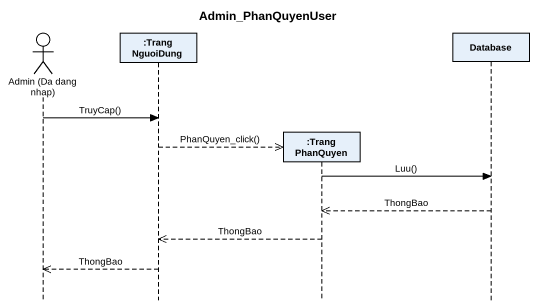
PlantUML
@startuml
title Admin_PhanQuyenUser
hide footbox
actor "Admin (Da dang nhap)" as Admin_Da_dang_nhap
participant ":Trang NguoiDung" as Trang_NguoiDung
participant ":Trang PhanQuyen" as Trang_PhanQuyen
participant "Database" as Database_

Admin_Da_dang_nhap -> Trang_NguoiDung : TruyCap()
Trang_NguoiDung -->> Trang_PhanQuyen ** : PhanQuyen_click()
Trang_PhanQuyen -> Database_ : Luu()
Database_ -->> Trang_PhanQuyen : ThongBao
Trang_PhanQuyen -->> Trang_NguoiDung : ThongBao
Trang_NguoiDung -->> Admin_Da_dang_nhap : ThongBao
@enduml
